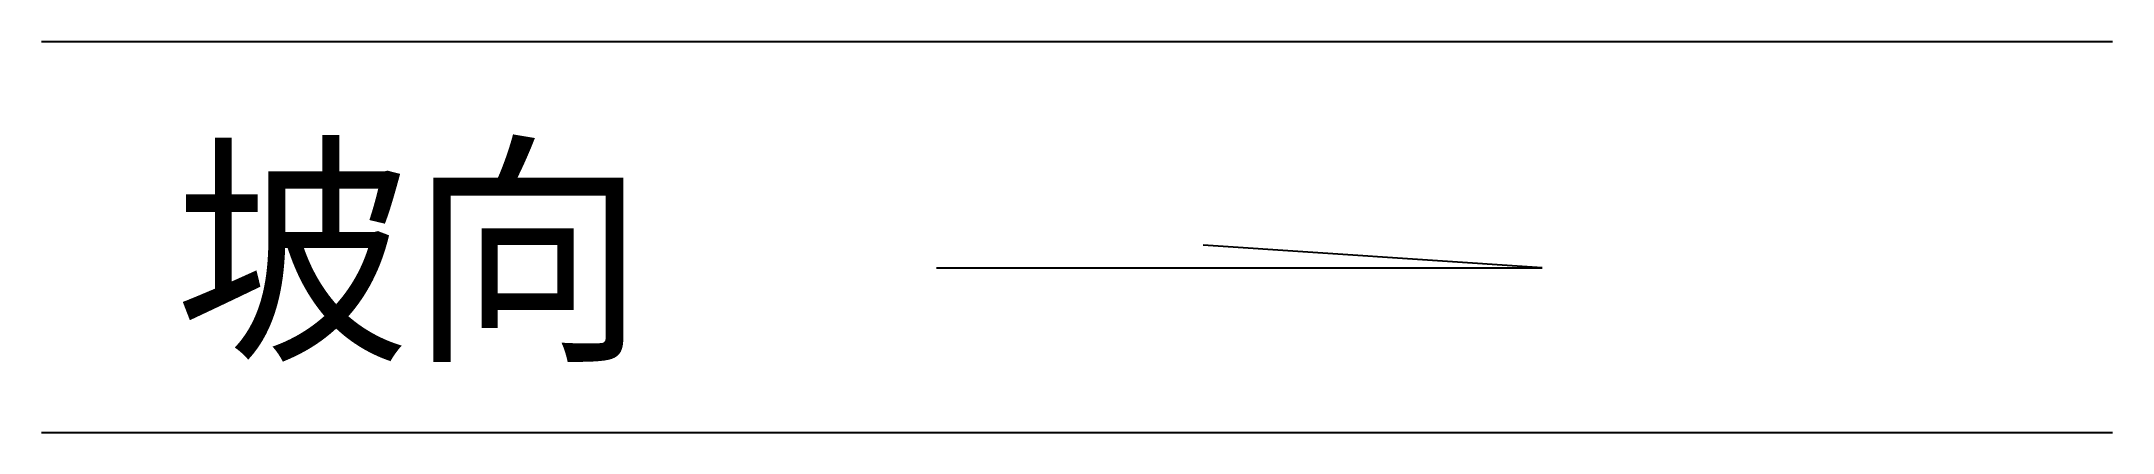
# Model space of a CAD drawing. Header units: metres. Extents: x -20229 to -17377, y -103471 to -102932.
import ezdxf

# ---------------------------------------------------------------- set-up
doc = ezdxf.new("R2010")
doc.units = ezdxf.units.M
for name, color, linetype in [('DET1', 1, 'Continuous'), ('G', 3, 'Continuous'), ('PF', 7, 'Continuous')]:
    doc.layers.add(name, color=color, linetype=linetype)

msp = doc.modelspace()

# ---------------------------------------------------------------- linework, layer by layer
at = {"layer": 'DET1'}
for p, q in [((-18161.98, -103243.87), (-18628.91, -103212.32)), ((-18995.9, -103243.87), (-18161.98, -103243.87))]:
    msp.add_line(p, q, dxfattribs=at)
at = {"layer": 'G'}
for p, q in [((-20228.52, -102931.98), (-17376.67, -102931.98)), ((-20228.52, -103470.51), (-17376.67, -103470.51))]:
    msp.add_line(p, q, dxfattribs=at)

# ---------------------------------------------------------------- texts
at = {"layer": 'PF'}
msp.add_text('坡向', height=249.13, dxfattribs=at).set_placement((-20044.85, -103346.06))

doc.saveas('drawing.dxf')
